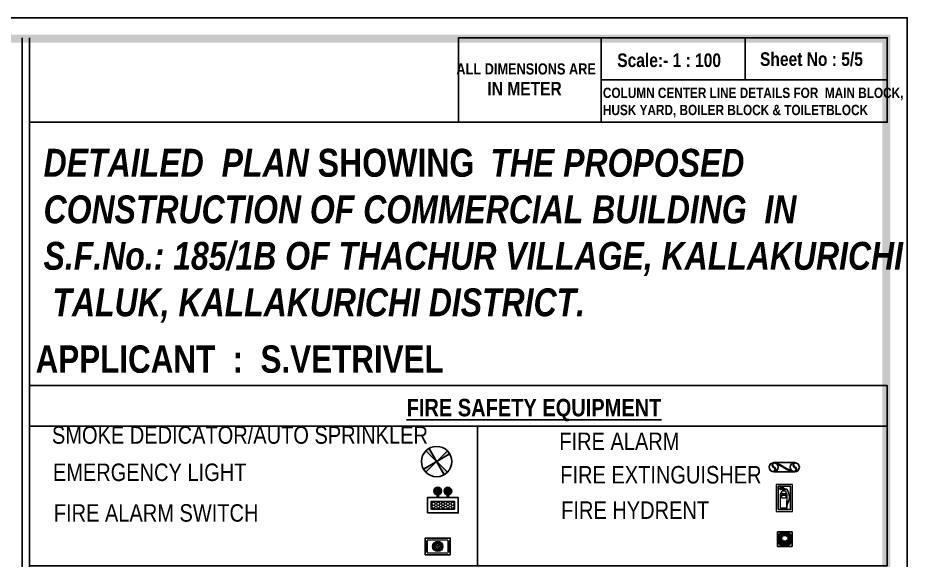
# Model space of a CAD drawing. Header units: metres. Extents: x 3750 to 6203, y 1588 to 3614.
# Drawn here: x 3819.34 to 3848.91, y 1798.15 to 1816.2 of the extents above; entities that cross this region are included whole.
import ezdxf

# ---------------------------------------------------------------- set-up
doc = ezdxf.new("R2010")
doc.units = ezdxf.units.M
doc.layers.add('00', color=7, linetype='Continuous')
doc.layers.add('VPORTS', color=6, linetype='Continuous')
doc.styles.add('style2', font='swisscb.ttf')
doc.styles.add('style2a', font='swissc.ttf')

# ---------------------------------------------------------------- blocks, each defined once
blk = doc.blocks.new('auto-sprinkler')
at = {"layer": '00'}
h = blk.add_hatch(color=161, dxfattribs=at)
h.dxf.hatch_style = 1
h.paths.add_polyline_path([(5.82e-14, -1.293e-13), (-0.0750000000000014, 0.1299038105677039, 0.0655434628151658), (-0.106066017177958, 0.1060660171780574)])
h.paths.add_polyline_path([(-1.805e-13, -6.54e-14), (0.1299038105676527, 0.0749999999999943, 0.0655434628153172), (0.1060660171779424, 0.1060660171780148)])
h.paths.add_polyline_path([(0.0749999999999432, -0.1299038105676598, 0.0655434628150144), (0.1060660171778358, -0.1060660171780774), (5.83e-14, -1.293e-13)])
h.paths.add_polyline_path([(-0.129903810567711, -0.0749999999999502, 0.0655434628151658), (-0.1060660171780645, -0.1060660171779068), (-1.804e-13, -6.53e-14)])
at = {"layer": '00', "color": 170}
for points in [[(-0.1060660171781656, -0.1060660171780079), (0.1060660171777663, 0.1060660171778387)], [(0.1060660171777663, -0.1060660171780079), (-0.1060660171778245, 0.106066017177924)], [(0.0749999999999027, -0.1299038105675898), (-0.0749999999999609, 0.1299038105676338)], [(-0.1299038105676409, -0.0749999999999098), (0.1299038105675827, 0.0749999999999538)]]:
    blk.add_lwpolyline(points, dxfattribs=at)
blk.add_circle((-2.91e-14, 2.2e-14), 0.15, dxfattribs=at)
blk = doc.blocks.new('EmerLight')
h = blk.add_hatch(color=1)
edge = h.paths.add_edge_path()
edge.add_arc((0, 12.75), 2.25, 0, 360)
for points in [[(-0.375, 9), (0.375, 9), (0.375, 10.53147008133764, -0.083920216900384), (-0.375, 10.53147008133764)], [(6.375, 10.53147008133764, -0.083920216900384), (5.625, 10.53147008133764), (5.625, 9), (6.375, 9)]]:
    blk.add_hatch(color=171).paths.add_polyline_path(points)
h = blk.add_hatch(color=1)
edge = h.paths.add_edge_path()
edge.add_arc((6, 12.75), 2.25, 0, 360)
at = {"lineweight": 18}
h = blk.add_hatch(dxfattribs=at)
h.set_pattern_fill('HONEY', color=145, scale=7.5, style=0)
h.set_pattern_definition([(0, (-23575.41711731013, -1310.215376773727), (1.40625, 0.8118988124999997), [0.9375, -1.875]), (120, (-23575.41711731013, -1310.215376773727), (-1.406249996927416, 0.8118988178218671), [0.9374999999999996, -1.874999999999999]), (59.99999999999999, (-23575.41711731013, -1310.215376773727), (3.0725816e-09, 1.623797630321865), [-1.875, 0.9375])])
h.paths.add_polyline_path([(-3.75, 2.25), (9.75, 2.25), (9.75, 6.75), (-3.75, 6.75)])
at = {"color": 171}
for points in [[(-0.375, 10.53147008133766), (-0.375, 9)], [(0.375, 10.53147008133766), (0.375, 9)], [(5.625, 10.53147008133766), (5.625, 9)], [(6.375, 10.53147008133766), (6.375, 9)]]:
    blk.add_lwpolyline(points, dxfattribs=at)
at = {"color": 5}
for points in [[(-6, 0), (12, 0), (12, 9), (-6, 9)], [(-3.75, 2.25), (9.75, 2.25), (9.75, 6.75), (-3.75, 6.75)]]:
    blk.add_lwpolyline(points, close=True, dxfattribs=at)
at = {"color": 1}
for centre in [(0, 12.75), (6, 12.75)]:
    blk.add_circle(centre, 2.25, dxfattribs=at)
blk = doc.blocks.new('switch1')
for points in [[(-7.875, 10.34466991411068), (-7.5, 9.96966991411068), (-7.5, 2.030330085889318), (-7.875, 1.655330085889318)], [(7.344669914111362, 10.87500000000051), (6.969669914111362, 10.5), (-6.969669914111362, 10.50000000000051), (-7.344669914111362, 10.875)], [(7.875, 1.655330085889318), (7.5, 2.030330085889318), (7.5, 9.96966991411068), (7.875, 10.34466991411068)], [(-7.344669914111362, 1.124999999999487), (-6.969669914111362, 1.5), (6.969669914111362, 1.499999999999485), (7.344669914111362, 1.125)]]:
    blk.add_hatch(color=254).paths.add_polyline_path(points)
h = blk.add_hatch(color=20)
edge = h.paths.add_edge_path()
edge.add_arc((0, 6), 3.75, 0, 360)
edge = h.paths.add_edge_path(flags=17)
edge.add_arc((0, 6), 2.25, 0, 360)
h = blk.add_hatch()
h.set_pattern_fill('ANSI31', color=1, scale=0.3, style=0)
h.set_pattern_definition([(45, (0, 0), (-0.6735192090801866, 0.6735192090801866), [])])
edge = h.paths.add_edge_path()
edge.add_arc((0, 6), 2.25, 0, 360)
at = {"color": 7, "lineweight": 25}
blk.add_lwpolyline([(-9, 0), (9, 0), (9, 12), (-9, 12)], close=True, dxfattribs=at)
at = {"color": 7, "lineweight": 20}
for points in [[(-7.875, 10.34466991411068), (-7.5, 9.96966991411068), (-7.5, 2.030330085889318), (-7.875, 1.655330085889318)], [(7.344669914111362, 10.87500000000051), (6.969669914111362, 10.5), (-6.969669914111362, 10.50000000000051), (-7.344669914111362, 10.875)], [(7.875, 1.655330085889318), (7.5, 2.030330085889318), (7.5, 9.96966991411068), (7.875, 10.34466991411068)], [(-7.344669914111362, 1.124999999999487), (-6.969669914111362, 1.5), (6.969669914111362, 1.499999999999485), (7.344669914111362, 1.125)]]:
    blk.add_lwpolyline(points, close=True, dxfattribs=at)
at = {"color": 20, "lineweight": 5}
for radius in [3.75, 2.25]:
    blk.add_circle((0, 6), radius, dxfattribs=at)
blk = doc.blocks.new('siern')
blk.add_hatch(color=5).paths.add_polyline_path([(-0.1593222198534196, 4.061119889346909, -0.050918795279975), (-2.084215844903134, 0.0151086477926867, 0.0925672966546958), (-4.033540109677136, -4.074294274310353, -0.0032073073232835), (-4.026732467605971, -4.061119889249931, -0.0483688946395163), (-3.836825126619751, -3.704532133112332, -0.0178884246563004), (-1.736111600250296, -0.1050856800138717, 0.1175623139878069)])
at = {"layer": 'VPORTS', "lineweight": 18}
h = blk.add_hatch(color=20, dxfattribs=at)
edge = h.paths.add_edge_path()
edge.add_arc((-3.003242993894826, 5.125836620620271), 1.15591213153334, 152.305571092109, 342.6944289075761)
edge.add_arc((-1.069537870018141, 4.324869732675344), 0.947658435111645, -16.15980825423901, 151.159808253957, ccw=False)
edge.add_arc((-1.182811693612317, 4.598336933856721), 1.155912131525198, 332.3055710921348, 522.6944289076076)
edge.add_arc((-3.116516817488141, 5.399303821803434), 0.9476584351198534, 163.8401917457499, 331.159808253898, ccw=False)
h = blk.add_hatch(color=20, dxfattribs=at)
edge = h.paths.add_edge_path()
edge.add_arc((-3.003242993894497, -4.598336933864606), 1.155912131531942, 152.3055710922763, 342.6944289077433)
edge.add_arc((-1.069537870018141, -5.399303821805893), 0.947658435111645, -16.15980825423901, 151.159808253957, ccw=False)
edge.add_arc((-1.182811693611987, -5.125836620620876), 1.155912131526594, 332.3055710919675, 522.6944289074403)
edge.add_arc((-3.116516817488947, -4.324869732677806), 0.9476584351170516, 163.8401917461589, 331.1598082543069, ccw=False)
at = {"color": 1}
for points in [[(-4.186054687499563, -4.862086777240619), (-4.186054687499563, 4.862086777240619)], [(0, -4.862086777240619), (0, 4.862086777240619)]]:
    blk.add_lwpolyline(points, dxfattribs=at)
at = {"color": 5}
blk.add_lwpolyline([(-0.1593222198534196, 4.061119889346909, -0.050918795279975), (-2.084215844903134, 0.0151086477926867, 0.0925672966540532), (-4.033540109669047, -4.074294274279964, -0.0196862209365316), (-1.736111600250296, -0.1050856800138717, 0.1175623139878069)], format="xyb", close=True, dxfattribs=at)
at = {"layer": 'VPORTS', "color": 251, "lineweight": 18}
for points in [[(-4.026732467633336, 5.663053665186451, 1.095032819744272), (-1.899656831361426, 4.781990088442399, -0.8950427931265029), (-0.159322219880778, 4.061119889294785, 1.095032819744327), (-2.286397856138135, 4.942183466031565, -0.8950427931261273)], [(-4.026732467633336, -4.061119889302061, 1.095032819744272), (-1.899656831361426, -4.942183466038841, -0.8950427931265029), (-0.159322219880778, -5.663053665186451, 1.095032819744327), (-2.286397856138135, -4.781990088442399, -0.8950427931261273)]]:
    blk.add_lwpolyline(points, format="xyb", close=True, dxfattribs=at)
at = {"layer": 'VPORTS'}
for centre in [(-2.093027343749779, 4.862086777240619), (-2.093027343749779, -4.862086777240619)]:
    blk.add_circle(centre, 2.09302734375, dxfattribs=at)
at = {"layer": 'VPORTS', "lineweight": 18}
blk.add_circle((-2.093027343749779, -4.862086777240619), 2.09302734375, dxfattribs=at)
blk = doc.blocks.new('cylinder1')
for color, points in [(250, [(-7.5, 38.5), (-7.5, 37), (-1.5, 37), (1.819e-12, 37), (1.819e-12, 38.49999999999989)]), (250, [(-1.5, 36.49111867737474), (-1.5, 37), (-7.5, 35.86409997163537), (-7.5, 35.60965931032275), (-6.156004991853456, 35.60965931032275)]), (250, [(-1.5, 37), (-1.5, 33), (0, 33), (0, 34), (-0.25, 34), (-0.25, 36), (0, 36), (0, 37)]), (253, [(0.25, 36), (-0.25, 36), (-0.25, 34), (0.25, 34)]), (250, [(1.5, 37), (0, 37), (0, 36), (0.25, 36), (0.25, 34), (0, 34), (0, 33), (1.5, 33)]), (250, [(1.5, 36), (1.5, 35.5), (6.005287903726634, 35.5, -0.3128595630404711), (6, 6.750000000000008), (6, 6.199155247696468, 0.33166186902408), (6.116349988142244, 36)]), (7, [(-3.582362558996101, 28.5413344918561, 1), (-4.882362558996101, 28.5413344918561, 1)]), (254, [(6, 5.949155247696468), (6, 5.699155247696468), (6.5, 5.699155247696468), (6.5, 7.499999999999996), (6, 7.499999999999996), (6, 7.249999999999996), (6.25, 7.249999999999996), (6.25, 5.949155247696468)])]:
    blk.add_hatch(color=color).paths.add_polyline_path(points)
at = {"lineweight": 25}
for points in [[(-1.5, 36.49111867737474), (-6.156004991853478, 35.60965931032274), (-7.5, 35.60965931032274), (-7.5, 35.86409997163537), (-1.5, 37), (-7.5, 37), (-7.5, 38.5), (1.819e-12, 38.49999999999989), (1.819e-12, 37)], [(-1.5, 37), (1.5, 37), (1.5, 32.80947501931109)], [(-1.5, 32.80947501931109), (-1.5, 37)], [(0, 36), (0, 37)], [(-1.5, 33), (1.5, 33)], [(0, 33), (0, 34)]]:
    blk.add_lwpolyline(points, dxfattribs=at)
blk.add_lwpolyline([(0.25, 34), (0.25, 36), (-0.25, 36), (-0.25, 34)], close=True, dxfattribs=at)
at = {"lineweight": 20}
blk.add_lwpolyline([(6, 6.75), (6, 6.199155247696468, 0.33166186902408), (6.116349988142244, 36), (1.5, 36), (1.5, 35.5), (6.005287903726638, 35.5, -0.3128595630404712)], format="xyb", close=True, dxfattribs=at)
at = {"lineweight": 15}
blk.add_lwpolyline([(-6, 27), (6, 27, 0.9999999999999998)], format="xyb", close=True, dxfattribs=at)
for points in [[(-6, 27), (6, 27)], [(-6, 0), (6, 0)], [(6, 13.5), (6, 0)], [(6, 6.75), (6, 0)]]:
    blk.add_lwpolyline(points)
for points in [[(-6, 27), (6, 27), (6, 0), (-6, 0)], [(-4, 19), (-4, 25), (4, 25), (4, 19)]]:
    blk.add_lwpolyline(points, close=True, dxfattribs=at)
blk.add_lwpolyline([(6, 5.949155247696468), (6, 5.699155247696468), (6.5, 5.699155247696468), (6.5, 7.499999999999996), (6, 7.499999999999996), (6, 7.249999999999996), (6.25, 7.249999999999996), (6.25, 5.949155247696468)], close=True)
at = {"lineweight": 25}
blk.add_circle((-4.232362558996101, 28.5413344918561), 0.75, dxfattribs=at)
blk.add_circle((-4.232362558996101, 28.5413344918561), 0.65)
blk = doc.blocks.new('cylinderfinal')
at = {"lineweight": 20}
for points in [[(-13.5, -45), (13.5, -45), (13.5, 0), (-13.5, 0)], [(-10.5, -42), (10.5, -42), (10.5, -3.000000000000003), (-10.5, -3)]]:
    blk.add_lwpolyline(points, close=True, dxfattribs=at)
blk.add_lwpolyline([(-10.5, -42), (10.5, -42), (10.5, -3.000000000000003), (-10.5, -3)], close=True)
at = {"lineweight": 15, "xscale": 0.8699999999998906, "yscale": 0.8699999999998906, "zscale": 1.5}
blk.add_blockref('cylinder1', (-0.9169508714730908, -39.34066445374083), dxfattribs=at)
blk = doc.blocks.new('firehose')
for color, points in [(1, [(17.86590924663701, -33.80699138375383, -0.116019250224305), (19.87579712504467, -42.77884124641268, 8.409187339897612), (14.59864054587834, -51.09568462217719), (14.77462580959121, -50.77462580962811, 0.1304771358826283), (16.87429619267437, -42.26563069466236, -8.334124280871839)]), (1, [(14.77462580960812, -50.77462580959722), (16.97056274847867, -52.97056274847321, 1.016121270503578), (-17.69770766127203, -32.71501239939127, 0.1199886114363758), (-17.22691750119171, -41.21855472397618, -1.237160893247075)]), (46, [(11.7215557009913, -56.1764135710655), (11.1782557328388, -55.44013883738443), (13.28999017388378, -53.48312164735034), (14.77462580960855, -50.77462580959764), (16.97056274848546, -52.97056274848), (14.64841727244311, -54.01667111922507)])]:
    blk.add_hatch(color=color).paths.add_polyline_path(points)
at = {"color": 240}
blk.add_lwpolyline([(-36, -72), (36, -72), (36, 0), (-36, 0)], close=True, dxfattribs=at)
at = {"color": 46}
blk.add_lwpolyline([(11.7215557009913, -56.1764135710655), (11.1782557328388, -55.44013883738443), (13.28999017388378, -53.48312164735034), (14.77462580960855, -50.77462580959764), (16.97056274848546, -52.97056274848), (14.64841727244311, -54.01667111922507)], close=True, dxfattribs=at)
at = {"color": 240}
for radius in [36, 33, 30, 27, 24]:
    blk.add_circle((0, -36), radius, dxfattribs=at)
for centre, radius, start, end in [((0, -36), 21, 341.1675392881562, 315.0000000001473), ((0, -36), 18, 6.997948917371504, 339.6294282853439), ((-0.2015950538298057, -42.56555608450435), 20.07852502711841, 328.7873606831993, 150.6199113101466), ((-0.2015950538298057, -42.56555608450435), 17.0785250271184, 331.2710783775393, 175.476322851673)]:
    blk.add_arc(centre, radius, start, end, dxfattribs=at)

msp = doc.modelspace()

# ---------------------------------------------------------------- linework, layer by layer
msp.add_line((3834.624604264696, 1797.968601397814), (3834.624604264696, 1802.612633549347))
for points in [[(3757.340824743216, 1816.196221668608), (3848.905597230973, 1816.196221668608), (3848.905597230973, 1743.750970660079), (3757.340824743216, 1743.750970660079)], [(3833.985148375537, 1812.720683827572), (3848.242044018338, 1812.720683827572), (3848.242044018338, 1815.532668455975), (3833.985148375537, 1815.532668455967)], [(3819.726626378119, 1797.968601397814), (3848.242044018338, 1797.968601397814), (3848.242044018338, 1803.960434644735), (3819.726626378119, 1803.960434644735)]]:
    msp.add_lwpolyline(points, close=True)
at = {"const_width": 0.2621787911690192}
msp.add_lwpolyline([(3758.035644861156, 1744.445790778017), (3848.21077711303, 1744.445790778017), (3848.21077711303, 1815.501401550668), (3758.035644861156, 1815.501401550668)], close=True, dxfattribs=at)
for points in [[(3819.488997897784, 1815.532668455975), (3819.488997897784, 1744.445790778017)], [(3819.726626378119, 1815.532668455975), (3819.726626378119, 1744.445790778017)], [(3833.985148375537, 1815.532668455972), (3833.985148375537, 1812.720683827572)], [(3838.73771798224, 1815.532668455972), (3838.73771798224, 1812.720683827572)], [(3843.516425279073, 1815.532668455973), (3843.516425279073, 1814.126676141771)], [(3838.73771798224, 1814.126676141771), (3848.242044018338, 1814.126676141771)], [(3833.985148375537, 1812.720683827572), (3819.726626378119, 1812.720683827572)], [(3848.242044018338, 1802.612633549347), (3819.726626378119, 1802.612633549347)]]:
    msp.add_lwpolyline(points)

# ---------------------------------------------------------------- block references
for name, p, xscale, yscale, zscale in [('auto-sprinkler', (3833.263189627619, 1801.432169289238), 3.362442996742671, 3.362442996742671, 3.362442996742671), ('EmerLight', (3833.299315654419, 1799.72538313248), 0.0567136423548888, 0.0567136423548888, 0.0567136423548888), ('cylinderfinal', (3844.820045236514, 1800.669405711666), 0.0198908716664455, 0.0198908716664455, 0.0198908716664455), ('switch1', (3833.299315654419, 1798.330603708269), 0.0462339475718367, 0.0462339475718367, 0.0462339475718367)]:
    msp.add_blockref(name, p, dxfattribs=dict(xscale=xscale, yscale=yscale, zscale=zscale))
for name, p, xscale, yscale, zscale, rotation in [('siern', (3844.820045236514, 1801.09435393411), 0.0719194740006032, 0.0719194740006032, 0.0719194740006032, 270), ('firehose', (3844.837282499169, 1798.610576361066), 0.0067408575977199, 0.0067408575977199, 0.0067408575977199, 180)]:
    msp.add_blockref(name, p, dxfattribs=dict(xscale=xscale, yscale=yscale, zscale=zscale, rotation=rotation))

# ---------------------------------------------------------------- texts
at = {"ltscale": 2, "style": 'style2'}
for s, p in [('Scale:- 1 : 100', (3839.267073032285, 1814.557684082329)), ('Sheet No : 5/5', (3844.012294542192, 1814.59533023546))]:
    msp.add_text(s, height=0.4514941126368254, dxfattribs=at).set_placement(p)
at = {"ltscale": 2, "insert": (3828.015835120809, 1814.679915084887), "char_height": 0.4514941126368254, "width": 16.6751342777468, "attachment_point": 1, "style": 'style2'}
msp.add_mtext('{\\H0.81967x;\\W8.34608;      \\W1;ALL DIMENSIONS ARE\\P\\H1.22x;\\W9.44437;     } IN METER ', dxfattribs=at)
at = {"attachment_point": 1}
for s, insert, char_height, width, style in [('COLUMN CENTER LINE DETAILS FOR  MAIN BLOCK,\\PHUSK YARD, BOILER BLOCK & TOILETBLOCK', (3838.791144802564, 1813.869775529552), 0.342, 10.27908767527643, 'style2'), ('{\\fSwis721 Cn BT|b1|i1|c0|p34;\\H1.11392x;DETAILED  PLAN \\fSwis721 Cn BT|b1|i0|c0|p34;SHOWING\\H0.89773x;  \\fSwis721 Cn BT|b1|i1|c0|p34;\\H1.11111x;THE PROPOSED CONSTRUCTION OF COMMERCIAL BUILDING  IN S.F.No.: 185/1B OF THACHUR VILLAGE, KALLAKURICHI  TALUK, KALLAKURICHI DISTRICT.        \\H0.9x;      \\H1.11111x; }                ', (3820.198469147463, 1811.836628770766), 0.8348874621683005, 28.70712808350914, 'style2a'), ('APPLICANT  :  S.VETRIVEL', (3819.935243965689, 1805.296450695801), 0.9107863223654192, 38.25791708291321, 'style2'), ('SMOKE DEDICATOR/AUTO SPRINKLER', (3820.477073370686, 1802.606169349246), 0.5810301498371339, 16.1871603228976, 'style2a'), ('FIRE ALARM', (3837.341689944474, 1802.396438081823), 0.5810301498371339, 16.1871603228976, 'style2a'), ('EMERGENCY LIGHT', (3820.50775414795, 1801.365888171796), 0.5810301498371339, 16.1871603228976, 'style2a'), ('FIRE EXTINGUISHER', (3837.37237072174, 1801.284282309839), 0.5810301498371339, 10.93531566298246, 'style2a'), ('FIRE ALARM SWITCH', (3820.538434925202, 1800.013717538435), 0.5810301498371339, 16.1871603228976, 'style2a'), ('FIRE HYDRENT', (3837.40305149899, 1800.105902618614), 0.5810301498371339, 16.1871603228976, 'style2a')]:
    msp.add_mtext(s, dxfattribs=dict(at, insert=insert, char_height=char_height, width=width, style=style))
at = {"insert": (3832.267095991221, 1803.518203893445), "char_height": 0.5810301498371339, "attachment_point": 1, "style": 'style2'}
msp.add_mtext_dynamic_manual_height_columns('{\\LFIRE SAFETY EQUIPMENT}', width=936.4155475211801, gutter_width=20.17465798045603, heights=[0], dxfattribs=at)

doc.saveas('drawing.dxf')
